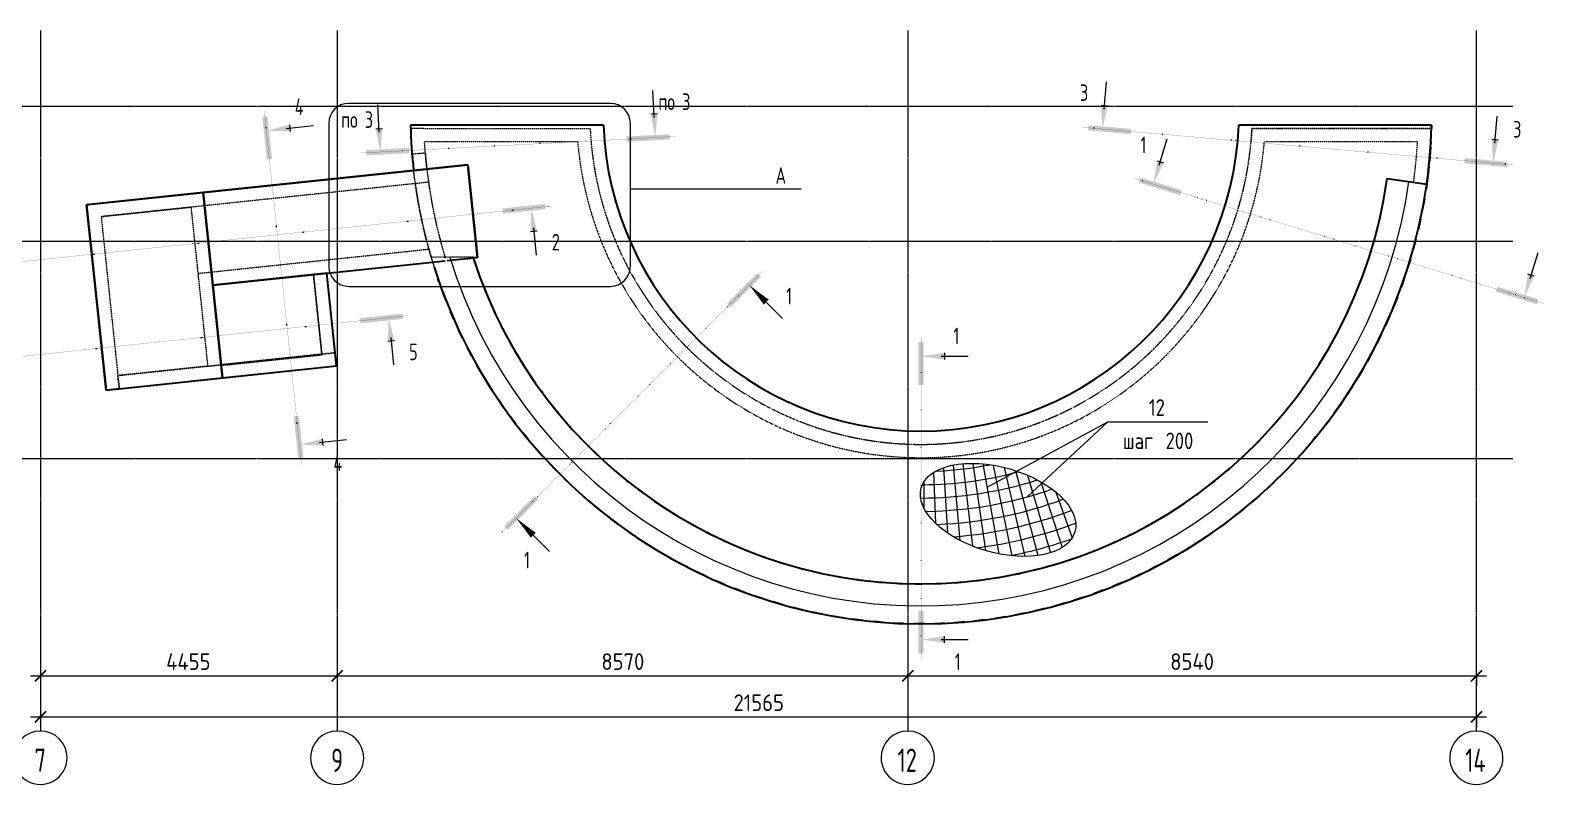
# Model space of a CAD drawing. Header units: millimetres. Extents: x 3129 to 68349, y -1586 to 12682.
# Drawn here: x 14663 to 37510, y 1343 to 12682 of the extents above; entities that cross this region are included whole.
import ezdxf

# ---------------------------------------------------------------- set-up
doc = ezdxf.new("R2010")
doc.units = ezdxf.units.MM
for name, pattern in [('01 Штриховая _4 мм_', [6, 3.5, -2.5]), ('02 Штрихпунктирная _20 мм_', [25, 20, -2.5, 0, -2.5]), ('04 Пунктир 10мм', [10, 0, -10])]:
    doc.linetypes.add(name, pattern=pattern)
for name, color, linetype, lineweight in [('AA_Dim', 7, 'Continuous', 9), ('AA_Dim-100', 7, 'Continuous', 9), ('AA_Linii', 7, 'Continuous', 9), ('AA_Razrez', 7, 'Continuous', 9), ('AA_Vinoska', 7, 'Continuous', 9), ('AF_Perekritie', 7, 'Continuous', 18), ('AF_Perekritie_Опалубка', 253, 'Continuous', 20), ('AF_Stena', 7, '01 Штриховая _4 мм_', 18), ('AF_Stena_Арматура', 253, 'Continuous', 18), ('AF_Stena_Опалубка', 253, 'Continuous', 18), ('Gen_Fragment', 7, 'Continuous', 9), ('Армирование по площади несущей конструкции', 7, '01 Штриховая _4 мм_', 9), ('Оси', 7, 'Continuous', 9)]:
    doc.layers.add(name, color=color, linetype=linetype, lineweight=lineweight)
doc.styles.add('GOST Common_1', font='GOST Common.ttf', dxfattribs={"width": 0.85, "height": 250})
doc.styles.add('ISOCPEUR_3', font='isocpeur.ttf', dxfattribs={"width": 0.7, "height": 350})
doc.styles.add('ISOCPEUR_4', font='isocpeur.ttf', dxfattribs={"width": 0.7, "height": 250})
doc.styles.add('ISOCPEUR_5', font='isocpeur.ttf', dxfattribs={"width": 0.9, "height": 250})
doc.dimstyles.new('05_Округл_5мм__прозр_', dxfattribs={"dimscale": 304.8, "dimtxt": 248.995294, "dimasz": 0.557743, "dimexe": 0.492126, "dimexo": 0.328084, "dimgap": 0.032808, "dimtad": 1, "dimdec": 0, "dimrnd": 5, "dimdsep": 46, "dimtxsty": 'ISOCPEUR_5', "dimblk1": 'OBLIQUE', "dimblk2": 'OBLIQUE', "dimsah": 1, "dimcen": 0.09, "dimdle": 0.492126, "dimazin": 0, "dimtfac": 1, "dimtdec": 4, "dimtix": 1, "dimtmove": 0, "dimatfit": 3, "dimfxl": 1, "dimtvp": 1, "dimtolj": 1, "dimtzin": 0, "dimlwd": 18, "dimlwe": 18, "dimarcsym": 2})

# ---------------------------------------------------------------- blocks, each defined once
blk = doc.blocks.new('Засыпка - Засыпка-3699984-Схема армирования входной группы в_о 7-14_А-В')
at = {"layer": 'AF_Perekritie', "lineweight": 30}
for p, q in [((30139, 8856), (31650, 9015)), ((30264, 7662), (30139, 8856))]:
    blk.add_line(p, q, dxfattribs=at)
at = {"layer": 'AF_Perekritie', "linetype": '01 Штриховая _4 мм_'}
for p, q in [((31650, 9015), (31777, 7806)), ((31777, 7806), (30266, 7647)), ((30266, 7647), (30264, 7662))]:
    blk.add_line(p, q, dxfattribs=at)
blk = doc.blocks.new('Засыпка 2 - Засыпка 2-3700114-Схема армирования входной группы в_о 7-14_А-В')
at = {"layer": 'AF_Perekritie', "linetype": '01 Штриховая _4 мм_'}
for p, q in [((28529, 6857), (29889, 6857)), ((28529, 6857), (28529, 4457)), ((29889, 4457), (29889, 6857)), ((29889, 4457), (28529, 4457))]:
    blk.add_line(p, q, dxfattribs=at)
blk = doc.blocks.new('Перекрытия 1 - Перекрытия 1-3747042-Схема армирования входной группы в_о 7-14_А-В')
at = {"layer": 'AF_Perekritie', "lineweight": 30}
for q in [(31650, 9015), (30264, 7662)]:
    blk.add_line((30139, 8856), q, dxfattribs=at)
at = {"layer": 'AF_Perekritie', "linetype": '01 Штриховая _4 мм_'}
for q in [(31650, 9015), (30264, 7662)]:
    blk.add_line((31776, 7821), q, dxfattribs=at)
blk = doc.blocks.new('Перекрытия 2 - Перекрытия 2-3747738-Схема армирования входной группы в_о 7-14_А-В')
at = {"layer": 'AF_Perekritie', "linetype": '01 Штриховая _4 мм_'}
for p, q in [((28844, 6857), (30204, 6857)), ((28844, 6857), (28844, 4457)), ((30204, 4457), (30204, 6857)), ((30204, 4457), (28844, 4457))]:
    blk.add_line(p, q, dxfattribs=at)
blk = doc.blocks.new('Ось сетки - d_4мм-2765513-Схема армирования входной группы в_о 7-14_А-В')
at = {"layer": 'Оси'}
for start, end in [(360, 180), (360, 180), (180, 360), (180, 360)]:
    blk.add_arc((0, 0), 4, start, end, dxfattribs=at)
blk = doc.blocks.new('010_Текст с выноской - Текст 2 строки-4064857-Схема армирования входной группы в_о 7-14_А-В')
at = {"layer": 'AA_Vinoska'}
blk.add_line((-7.5, 0), (7.5, 0), dxfattribs=at)
blk = doc.blocks.new('Разрез - Номер узла_ сзади-394133-Схема армирования входной группы в_о 7-14_А-В')
at = {"layer": 'AA_Razrez'}
for points in [[(7.33, 0.4), (7.33, -0.39), (0.87, -0.39), (0.87, 0.4)], [(3.5, -3.53), (2.5, -3.53), (3, 0)]]:
    blk.add_hatch(color=256, dxfattribs=at).paths.add_polyline_path(points)
for p, q in [((2.5, -3.53), (3.5, -3.53)), ((3, -3), (3, -7.1))]:
    blk.add_line(p, q, dxfattribs=at)
blk = doc.blocks.new('Разрез - Номер узла_ спереди-394134-Схема армирования входной группы в_о 7-14_А-В')
at = {"layer": 'AA_Razrez'}
for points in [[(7.33, 0.4), (7.33, -0.39), (0.87, -0.39), (0.87, 0.4)], [(3.5, -3.53), (2.5, -3.53), (3, 0)]]:
    blk.add_hatch(color=256, dxfattribs=at).paths.add_polyline_path(points)
for p, q in [((2.5, -3.53), (3.5, -3.53)), ((3, -3), (3, -7.1))]:
    blk.add_line(p, q, dxfattribs=at)
blk = doc.blocks.new('DIMBLOCK28-Схема армирования входной группы в_о 7-14_А-В')
at = {"layer": 'AA_Dim-100', "lineweight": 18}
for p, q in [((14665, 2992), (19270, 2992)), ((14815, 3013), (14815, 2842)), ((14815, 2992), (14815, 3013)), ((19270, 3013), (19270, 2842)), ((19270, 2992), (19270, 3013))]:
    blk.add_line(p, q, dxfattribs=at)
at = {"layer": 'AA_Dim-100', "lineweight": 30}
for p, q in [((14815, 2992), (14730, 2907)), ((14815, 2992), (14900, 3077)), ((19270, 2992), (19185, 2907)), ((19270, 2992), (19355, 3077))]:
    blk.add_line(p, q, dxfattribs=at)
at = {"layer": 'AA_Dim-100', "color": 0, "lineweight": 18, "insert": (16702, 3329), "char_height": 250, "width": 815.94, "attachment_point": 1, "line_spacing_factor": 1.149209, "style": 'ISOCPEUR_5'}
blk.add_mtext('4455', dxfattribs=at)
blk = doc.blocks.new('_Oblique')
at = {"color": 0, "linetype": 'ByBlock', "lineweight": -2}
blk.add_line((-0.5, -0.5), (0.5, 0.5), dxfattribs=at)
blk = doc.blocks.new('DIMBLOCK29-Схема армирования входной группы в_о 7-14_А-В')
at = {"layer": 'AA_Dim-100', "lineweight": 30}
for p, q in [((19270, 2992), (19185, 2907)), ((19270, 2992), (19355, 3077)), ((27840, 2992), (27755, 2907)), ((27840, 2992), (27925, 3077))]:
    blk.add_line(p, q, dxfattribs=at)
at = {"layer": 'AA_Dim-100', "lineweight": 18}
for p, q in [((19270, 3013), (19270, 2842)), ((19270, 2992), (19270, 3013)), ((19270, 2992), (27840, 2992)), ((27840, 3013), (27840, 2842)), ((27840, 2992), (27840, 3013))]:
    blk.add_line(p, q, dxfattribs=at)
at = {"layer": 'AA_Dim-100', "color": 0, "lineweight": 18, "insert": (23238, 3329), "char_height": 250, "width": 758.48, "attachment_point": 1, "line_spacing_factor": 1.149209, "style": 'ISOCPEUR_5'}
blk.add_mtext('8570', dxfattribs=at)
blk = doc.blocks.new('DIMBLOCK30-Схема армирования входной группы в_о 7-14_А-В')
at = {"layer": 'AA_Dim-100', "lineweight": 30}
for p, q in [((27840, 2992), (27755, 2907)), ((27840, 2992), (27925, 3077)), ((36380, 2992), (36295, 2907)), ((36380, 2992), (36465, 3077))]:
    blk.add_line(p, q, dxfattribs=at)
at = {"layer": 'AA_Dim-100', "lineweight": 18}
for p, q in [((27840, 3013), (27840, 2842)), ((27840, 2992), (27840, 3013)), ((27840, 2992), (36530, 2992)), ((36380, 3013), (36380, 2842)), ((36380, 2992), (36380, 3013))]:
    blk.add_line(p, q, dxfattribs=at)
at = {"layer": 'AA_Dim-100', "color": 0, "lineweight": 18, "insert": (31782, 3329), "char_height": 250, "width": 787.21, "attachment_point": 1, "line_spacing_factor": 1.149209, "style": 'ISOCPEUR_5'}
blk.add_mtext('8540', dxfattribs=at)
blk = doc.blocks.new('DIMBLOCK31-Схема армирования входной группы в_о 7-14_А-В')
at = {"layer": 'AA_Dim-100', "lineweight": 18}
for p, q in [((14665, 2375), (36530, 2375)), ((14815, 2395), (14815, 2225)), ((14815, 2375), (14815, 2395)), ((36380, 2395), (36380, 2225)), ((36380, 2375), (36380, 2395))]:
    blk.add_line(p, q, dxfattribs=at)
at = {"layer": 'AA_Dim-100', "lineweight": 30}
for p, q in [((14815, 2375), (14730, 2290)), ((14815, 2375), (14900, 2460)), ((36380, 2375), (36295, 2290)), ((36380, 2375), (36465, 2460))]:
    blk.add_line(p, q, dxfattribs=at)
at = {"layer": 'AA_Dim-100', "color": 0, "lineweight": 18, "insert": (25224, 2712), "char_height": 250, "width": 896.38, "attachment_point": 1, "line_spacing_factor": 1.149209, "style": 'ISOCPEUR_5'}
blk.add_mtext('21565', dxfattribs=at)
blk = doc.blocks.new('План несущих конструкций - Номер узла 6мм-393529-Схема армирования входной группы в_о 7-14_А-В')
at = {"layer": 'Gen_Fragment'}
blk.add_line((-2.95, 0), (3.05, 0), dxfattribs=at)

msp = doc.modelspace()

# ---------------------------------------------------------------- linework, layer by layer
at = {"layer": 'AA_Linii', "lineweight": 18}
for p, q in [((28667.2949, 6175.3301), (28814.8894, 4937.566)), ((28816.0757, 6181.182), (29009.5809, 4870.7677)), ((28968.0605, 6173.9913), (29206.3157, 4822.7789)), ((28227.9696, 6043.5409), (28254.4984, 5283.8534)), ((28374.5774, 6114.4327), (28436.1072, 5136.4442)), ((28520.5325, 6154.5744), (28623.357, 5024.7226)), ((29125.2913, 6150.54), (29403.8403, 4793.555)), ((29287.1082, 6120.8852), (29600.6065, 4784.2785)), ((29457.8086, 6071.997), (29794.5246, 4797.578)), ((29639.7195, 6002.9921), (29982.4643, 4838.4452)), ((28082.5249, 5900.895), (28082.5249, 5511.5274)), ((29838.2239, 5904.162), (30158.9274, 4917.138)), ((30066.5344, 5747.4851), (30310.5226, 5062.2866))]:
    msp.add_line(p, q, dxfattribs=at)
for radius, start, end in [(7400, 196.9765611, 352.0000747), (5580, 270.25663875, 285.17621279), (5380, 272.51757946, 281.05104912), (5780, 270.00001903, 287.61938232), (5980, 270.76463737, 289.16831981), (6180, 272.25388953, 290.22130359), (6380, 274.43323264, 290.70698912), (6580, 277.36624026, 290.70698912), (6780, 281.60001329, 289.60002403)]:
    msp.add_arc((28039.5214, 11439.9905), radius, start, end, dxfattribs=at)
at = {"layer": 'AA_Linii'}
msp.add_ellipse((29197.2268, 5482.7211), major_axis=(-1153.514, 330.7648), ratio=0.5333333333, dxfattribs=at)
at = {"layer": 'AA_Razrez', "linetype": '04 Пунктир 10мм'}
for p, q in [((18734.7623, 6164.2051), (18176.4595, 11476.1014)), ((36930.8862, 10662.0988), (30463.61, 11227.9122)), ((24349.1895, 11088.5088), (19619.4163, 10840.6319)), ((37385.6948, 8582.5766), (31243.5967, 10460.4064)), ((12293.4827, 8974.1938), (22485.148, 10045.3809)), ((21746.0613, 5146.5349), (25670.3769, 9070.846)), ((12619.8026, 7586.6946), (20342.4701, 8398.3797)), ((28039.5233, 3235.0911), (28039.5233, 8089.5142))]:
    msp.add_line(p, q, dxfattribs=at)
at = {"layer": 'AA_Vinoska'}
for p in [(29033.3635, 5825.7679), (29640.1749, 5681.1725)]:
    msp.add_line(p, (30846.3574, 6805.9229), dxfattribs=at)
at = {"layer": 'AF_Perekritie', "linetype": '01 Штриховая _4 мм_'}
for p, q in [((20573.854, 11210), (20373.7616, 11210)), ((20573.9036, 11210), (23070.6322, 11210)), ((35705.2812, 11210), (33008.4106, 11210)), ((35699.8587, 11071.2192), (35692.0912, 10935.0747)), ((35678.2516, 10756.9424), (35666.4895, 10636.178)), ((35644.7189, 10451.194), (35634.1014, 10372.7018)), ((21308.604, 9279.3351), (20680.9685, 9279.3351))]:
    msp.add_line(p, q, dxfattribs=at)
at = {"layer": 'AF_Perekritie', "linetype": '01 Штриховая _4 мм_', "flags": 128}
for points in [[(33008.4106, 11210), (33002.7666, 11109.9136), (32995.1084, 11009.9819)], [(20443.6459, 10381.9598), (20478.0805, 10158.8342), (20519.0685, 9936.8159), (20566.574, 9716.1001), (20620.5557, 9496.8783), (20680.9685, 9279.3351)], [(20496.9429, 10052.0946), (20487.7149, 10103.2157), (20483.8661, 10125.1439)], [(20551.0582, 9784.7986), (20542.0098, 9826.2798), (20533.1908, 9867.8125)], [(20611.9696, 9529.9613), (20606.4567, 9551.5289), (20593.8359, 9601.9195)]]:
    msp.add_lwpolyline(points, dxfattribs=at)
at = {"layer": 'AF_Perekritie', "linetype": '01 Штриховая _4 мм_'}
for radius, start, end in [(4974.2095, 182.65021602, 185.2412843), (4974.2095, 354.75871776, 357.31146825), (7669.2095, 356.2017172, 358.28143884), (7669.2095, 182.51291137, 183.16027858), (7669.2095, 184.25627417, 184.79780475), (7669.2095, 185.00540224, 186.43525035), (4974.2095, 186.55946304, 188.06811475), (4974.2095, 351.93188393, 353.44052978), (7669.2095, 353.80810067, 355.70313286), (4974.2095, 189.39586237, 190.89505751), (4974.2095, 349.10494087, 350.60413591), (7669.2095, 352.00042864, 353.64069847), (4974.2095, 192.23008561, 193.72206558), (4974.2095, 346.27793284, 347.76991316), (4974.2095, 195.06280484, 196.54914599), (4974.2095, 343.45085248, 344.9371939), (4974.2095, 197.89440167, 199.37630735), (4974.2095, 340.62369116, 342.10559705), (4974.2095, 200.72513833, 202.2035597), (4974.2095, 337.79643884, 339.27486039), (4974.2095, 203.55520118, 205.03091486), (4974.2095, 334.96908372, 336.44479754), (7669.2095, 196.96122469, 197.65490332), (4974.2095, 206.38472634, 207.85838676), (4974.2095, 332.14161186, 333.61527239), (4974.2095, 209.21381552, 210.68599201), (4974.2095, 329.31400665, 330.78618322), (4974.2095, 212.04254626, 213.51375054), (4974.2095, 326.48624815, 327.95745249), (4974.2095, 214.87097871, 216.34168648), (4974.2095, 323.65831225, 325.12902007), (4974.2095, 217.69916021, 219.16982933), (4974.2095, 320.83016944, 322.30083858), (4974.2095, 220.52712859, 221.99821552), (4974.2095, 223.35491437, 224.8268906), (4974.2095, 315.17310823, 316.64508445), (4974.2095, 318.00178328, 319.47287022), (4974.2095, 226.18254251, 227.65591229), (4974.2095, 312.34408657, 313.81745633), (4974.2095, 229.01003358, 230.48535478), (4974.2095, 309.51464412, 310.98996527), (4974.2095, 231.83740469, 233.31531511), (4974.2095, 234.6646702, 236.14592265), (4974.2095, 303.85407633, 305.33532869), (4974.2095, 306.68468383, 308.16259418), (4974.2095, 237.49184223, 238.97735384), (4974.2095, 240.31893111, 241.80985571), (4974.2095, 298.19014336, 299.6810678), (4974.2095, 301.02264518, 302.50815667), (4974.2095, 243.14594567, 244.64378506), (4974.2095, 245.97289351, 247.47967713), (4974.2095, 292.52032208, 294.02710543), (4974.2095, 295.35621407, 296.85405326), (4974.2095, 248.79978122, 250.318373), (4974.2095, 251.62661453, 253.16127449), (4974.2095, 254.45339844, 256.01090488), (4974.2095, 283.98909482, 285.54660053), (4974.2095, 286.83872498, 288.37338443), (4974.2095, 289.68162631, 291.20021772), (4974.2095, 257.28013734, 258.87231079), (4974.2095, 260.10683511, 261.75726769), (4974.2095, 262.93349517, 264.70110216), (4974.2095, 265.76012056, 267.88044922), (4974.2095, 268.58671399, 271.41328499), (4974.2095, 272.11956901, 274.23987842), (4974.2095, 275.29890161, 277.06650381), (4974.2095, 278.2427334, 279.89316387), (4974.2095, 281.12768935, 282.71986163)]:
    msp.add_arc((28039.5214, 11440), radius, start, end, dxfattribs=at)
msp.add_ellipse((28023.0602, 11438.4239), major_axis=(-738.1279, 7022.8177), ratio=0.9987515668, start_param=1.7769419545, end_param=1.7788235288, dxfattribs=at)
at = {"layer": 'AF_Perekritie_Опалубка', "lineweight": 30}
for p, q in [((23268.7064, 11260), (20372.4246, 11260)), ((35706.6182, 11260), (32810.3364, 11260)), ((35696.666, 11009.9886), (35695.1515, 10983.8209)), ((15579.5214, 10071.8213), (20418.6345, 10580.4326)), ((21233.5473, 10666.0834), (17256.6923, 10248.0991)), ((20418.6345, 10580.4326), (21233.5473, 10666.0834)), ((21233.5473, 10666.0834), (21379.8872, 9273.7528)), ((21379.8872, 9273.7528), (21233.5473, 10666.0834)), ((35039.9338, 10456.1565), (35634.0947, 10372.6526)), ((17256.6923, 10248.0991), (15506.3338, 10064.129)), ((15506.3338, 10064.129), (15579.5214, 10071.8213)), ((15506.3338, 10064.129), (15799.0135, 7279.4677)), ((15579.5214, 9367.7956), (15506.3338, 10064.129)), ((17403.0322, 8855.7685), (17256.6923, 10248.0991)), ((17256.6923, 10248.0991), (17403.0322, 8855.7685)), ((15799.0135, 7279.4677), (15579.5214, 9367.7956)), ((17403.0322, 8855.7685), (20892.748, 9222.5524)), ((19113.6098, 9035.5574), (20703.9041, 9202.7041)), ((20921.2423, 9225.5472), (21379.8872, 9273.7528)), ((21379.8872, 9273.7528), (21312.6767, 9266.6886)), ((19113.6098, 9035.5574), (17403.0322, 8855.7685)), ((19259.9497, 7643.2268), (19113.6098, 9035.5574)), ((19259.9497, 7643.2268), (19113.6098, 9035.5574)), ((17549.372, 7463.4378), (17403.0322, 8855.7685)), ((17403.0322, 8855.7685), (17549.372, 7463.4378)), ((15997.9179, 7300.3734), (19259.9497, 7643.2268)), ((17549.372, 7463.4378), (19259.9497, 7643.2268)), ((15799.0135, 7279.4677), (17549.372, 7463.4378)), ((15818.9039, 7281.5583), (15799.0135, 7279.4677)), ((15997.8685, 7300.3682), (15818.9039, 7281.5583)), ((33691.6913, 7194.2141), (33687.975, 7189.2714)), ((28039.5282, 3770.7909), (27935.0175, 3771.5034)), ((28085.7097, 3770.9303), (28039.5282, 3770.7909))]:
    msp.add_line(p, q, dxfattribs=at)
at = {"layer": 'AF_Perekritie_Опалубка', "lineweight": 30, "flags": 128}
for points in [[(35706.5521, 11257.2027), (35705.9903, 11234.9934), (35705.2802, 11209.981)], [(35690.7456, 10915.0812), (35681.7279, 10796.9964), (35674.2538, 10713.6153)], [(35692.0879, 10935.0252), (35690.2149, 10907.4007), (35690.1108, 10905.9064)], [(35666.2403, 10633.8165), (35660.8663, 10584.503), (35635.3595, 10381.6921)], [(35666.4843, 10636.1287), (35663.2085, 10605.6327), (35662.746, 10601.4176)], [(35634.0945, 10372.6526), (35624.304, 10305.167), (35623.2676, 10298.2612)], [(35599.1333, 10148.0887), (35573.5623, 10006.4724), (35571.7383, 9996.919)], [(35541.5463, 9847.3952), (35511.0625, 9710.0151), (35508.2399, 9697.8699)], [(35472.0435, 9549.3964), (35436.9021, 9416.2579), (35432.8734, 9401.589)], [(35390.7334, 9254.491), (35351.197, 9125.659), (35345.7585, 9108.5472)], [(20798.9041, 8912.1086), (20798.8265, 8912.3309), (20783.0294, 8958.0458)], [(35297.7439, 8963.1122), (35254.0808, 8838.6721), (35247.0337, 8819.21)], [(20905.8657, 8624.3776), (20905.238, 8625.9684), (20863.4967, 8734.1846)], [(21024.256, 8341.1575), (21022.9696, 8344.0712), (20972.1507, 8461.9069)], [(35193.2224, 8675.7046), (35145.7051, 8555.7451), (35136.8557, 8534.0374)], [(35077.3346, 8392.7138), (35026.2392, 8277.3194), (35015.3997, 8253.4823)], [(21153.8853, 8062.9022), (21151.8348, 8067.0864), (21094.4773, 8186.8277)], [(34950.2644, 8114.5829), (34895.8694, 8003.8297), (34882.8586, 7977.9907)], [(21294.546, 7790.0575), (21291.6288, 7795.4535), (21228.7155, 7914.4235)], [(34812.2136, 7841.7494), (34754.7991, 7735.7027), (34739.4431, 7708.0002)], [(21446.0127, 7523.0603), (21442.13, 7529.6036), (21374.2247, 7646.5073)], [(34663.4016, 7574.6437), (34603.2487, 7473.3569), (34585.3809, 7443.94)], [(21608.0427, 7262.3386), (21603.0995, 7269.9584), (21530.6082, 7384.0395)], [(34504.0646, 7313.6883), (34441.4545, 7217.2016), (34420.917, 7186.2296)], [(21780.3764, 7008.3099), (21774.2819, 7016.9301), (21697.539, 7127.6889)], [(21962.7377, 6761.3812), (21955.4056, 6770.92), (21874.7092, 6877.9985)], [(34334.4559, 7059.296), (34269.6692, 6967.6368), (34246.3126, 6935.2785)], [(22154.8345, 6521.9482), (22146.1831, 6532.3185), (22061.8112, 6635.4451)], [(34154.8449, 6811.8701), (34088.1607, 6725.0518), (34061.8451, 6691.4856)], [(22356.3589, 6290.3945), (22346.3118, 6301.5043), (22258.5307, 6400.4649)], [(33965.517, 6571.8028), (33897.2124, 6489.8253), (33867.8077, 6455.2381)], [(22566.9881, 6067.0909), (22555.4741, 6078.8435), (22464.5429, 6173.4658)], [(33766.7731, 6339.4749), (33697.1223, 6262.3243), (33664.5086, 6226.9116)], [(22786.3846, 5852.3952), (22773.3382, 5864.6894), (22679.5112, 5954.8329)], [(33558.9288, 6115.2549), (33488.2026, 6042.9039), (33452.2709, 6006.8688)], [(23014.1969, 5646.6514), (22999.5583, 5659.3819), (22903.0865, 5744.9316)], [(33342.3145, 5899.4988), (33270.7794, 5831.9065), (33231.4317, 5795.4594)], [(23250.0601, 5450.1891), (23233.7754, 5463.2467), (23134.9072, 5544.1093)], [(32884.166, 5494.734), (32811.7927, 5436.4843), (32765.3659, 5399.8705)], [(33117.2744, 5692.549), (33045.1921, 5629.6614), (33002.3421, 5593.0194)], [(23493.5963, 5263.3231), (23475.618, 5276.5951), (23374.5994, 5352.696)], [(32643.3597, 5306.368), (32570.9453, 5252.6766), (32520.8797, 5216.3195)], [(23744.4152, 5086.3526), (23724.7023, 5099.7232), (23621.777, 5171.0047)], [(32395.2382, 5127.75), (32323.0261, 5078.5252), (32269.272, 5042.6583)], [(24002.115, 4919.5611), (23980.6331, 4932.9116), (23876.0426, 4999.3314)], [(24266.2829, 4763.216), (24243.0042, 4776.4251), (24136.9876, 4837.9551)], [(31878.6376, 4800.8768), (31807.5297, 4760.2629), (31746.3016, 4726.0927)], [(32140.1957, 4959.1637), (32068.4217, 4914.3019), (32010.9425, 4879.1628)], [(24536.4956, 4617.5676), (24511.3994, 4630.5119), (24404.1929, 4687.1373)], [(31610.9793, 4653.1408), (31540.757, 4616.6487), (31475.7698, 4583.6915)], [(24812.3203, 4482.8493), (24785.3927, 4495.4035), (24677.2297, 4547.1224)], [(25093.3149, 4359.2769), (25064.5495, 4371.3144), (24955.6599, 4418.1366)], [(31059.0727, 4390.2425), (30991.244, 4361.5745), (30918.7616, 4331.7832)], [(31337.6462, 4516.1902), (31268.5202, 4483.6834), (31199.777, 4452.1853)], [(25379.0294, 4247.0482), (25348.4268, 4258.4414), (25239.0368, 4300.3884)], [(25669.0059, 4146.3432), (25636.5741, 4156.9637), (25526.9059, 4194.068)], [(30487.9824, 4172.1386), (30423.3117, 4150.671), (30343.4562, 4125.039)], [(30775.7013, 4275.4979), (30709.3612, 4250.5126), (30633.1701, 4222.6767)], [(25962.78, 4057.3231), (25928.5342, 4067.0422), (25818.8057, 4099.3468)], [(26259.8809, 3980.1306), (26223.8439, 3988.8196), (26114.2681, 4016.3777)], [(26559.8326, 3914.8891), (26522.0346, 3922.4201), (26412.8195, 3945.2946)], [(26862.1546, 3861.7034), (26822.6331, 3867.949), (26713.9813, 3886.2121)], [(29603.3424, 3931.922), (29544.6555, 3919.9372), (29454.2109, 3902.3994)], [(29901.3369, 4000.2141), (29840.5041, 3985.2542), (29753.508, 3964.773)], [(30196.3732, 4080.3287), (30133.5419, 4062.2055), (30050.0801, 4039.0255)], [(27166.3626, 3820.6584), (27125.1625, 3825.4927), (27017.2708, 3839.2256)], [(27471.9692, 3791.82), (27429.1427, 3795.1186), (27322.2018, 3804.4109)], [(27778.4781, 3775.2346), (27734.0915, 3776.8749), (27628.2853, 3781.8244)], [(28391.3075, 3778.8631), (28342.4389, 3776.7752), (28239.3553, 3773.3948)], [(28696.3641, 3798.9707), (28644.8802, 3794.7195), (28544.7411, 3787.45)], [(29000.377, 3831.2203), (28946.3767, 3824.5954), (28849.3472, 3813.6673)], [(29302.8633, 3875.5609), (29246.4579, 3866.3564), (29152.6643, 3852.0041)]]:
    msp.add_lwpolyline(points, dxfattribs=at)
at = {"layer": 'AF_Perekritie_Опалубка', "lineweight": 30}
for radius, start, end in [(7669.2095, 181.34488274, 186.43525035), (7669.2095, 181.71856116, 182.51254074), (4774.2095, 182.16071065, 357.83928935), (7669.2095, 352.00000216, 358.65511726), (7669.2095, 183.16064922, 184.25590353), (7669.2095, 184.79817539, 185.0050316), (7669.2095, 355.70350351, 356.20134655), (7669.2095, 353.64106912, 353.80773002), (7669.2095, 197.65523104, 352.00005799), (7069.2095, 197.90462532, 352.00000216), (7069.2095, 199.28046479, 200.24933022), (7069.2095, 201.69244041, 202.65792008), (7069.2095, 204.10474299, 205.06650933), (7069.2095, 206.51716857, 207.47509858), (7069.2095, 208.92972335, 209.88368781), (7069.2095, 211.34241394, 212.29227704), (7069.2095, 213.75524745, 214.70086625), (7069.2095, 216.16823146, 217.10945545), (7069.2095, 218.58137409, 219.51804464), (7069.2095, 320.54347922, 320.67750562), (7069.2095, 220.99468409, 221.92663382), (7069.2095, 318.0618394, 318.26808281), (7069.2095, 223.40817084, 224.33522298), (7069.2095, 315.58962641, 315.85866), (7069.2095, 225.82184444, 226.74381214), (7069.2095, 313.12512626, 313.45301471), (7069.2095, 228.23571577, 229.15240129), (7069.2095, 230.64979658, 231.56099042), (7069.2095, 310.66701675, 311.04442593), (7069.2095, 233.06409956, 233.96957955), (7069.2095, 305.76603698, 306.22724834), (7069.2095, 308.21426157, 308.63583714), (7069.2095, 235.47863847, 236.37816866), (7069.2095, 303.32167995, 303.81865953), (7069.2095, 237.89342819, 238.78675776), (7069.2095, 240.30848491, 241.19534685), (7069.2095, 298.4425059, 299.00148188), (7069.2095, 300.88065083, 301.41007071), (7069.2095, 242.72382623, 243.60393593), (7069.2095, 296.00687697, 296.59289304), (7069.2095, 245.13947135, 246.01252501), (7069.2095, 247.55544121, 248.42111406), (7069.2095, 249.97175873, 250.82970311), (7069.2095, 291.14198309, 291.77571533), (7069.2095, 293.57345595, 294.18430419), (7069.2095, 252.38844905, 253.23829215), (7069.2095, 254.80553978, 255.64688118), (7069.2095, 283.85720277, 284.54994869), (7069.2095, 286.28403174, 286.95853758), (7069.2095, 288.71223784, 289.36712646), (7069.2095, 257.22306134, 258.0554702), (7069.2095, 259.64104729, 260.4640592), (7069.2095, 262.05953478, 262.8726482), (7069.2095, 264.47856504, 265.28123718), (7069.2095, 266.89818394, 267.68982616), (7069.2095, 269.31844265, 270.09841512), (7069.2095, 271.73939849, 272.50700408), (7069.2095, 274.16111579, 274.91559302), (7069.2095, 276.58366708, 277.32418195), (7069.2095, 279.00713439, 279.73277087), (7069.2095, 281.43161088, 282.14135979)]:
    msp.add_arc((28039.5214, 11440), radius, start, end, dxfattribs=at)
at = {"layer": 'AF_Stena'}
for p, q in [((20573.854, 11210), (20373.7616, 11210)), ((20573.854, 11210), (23070.6322, 11210)), ((33008.4106, 11210), (35705.2812, 11210)), ((22883.2104, 11010), (20582.6997, 11010)), ((35496.3431, 11010), (33195.8324, 11010)), ((20594.5212, 10839.1159), (20395.1694, 10823.0263)), ((20443.6459, 10381.9598), (17277.598, 10049.1947)), ((20642.6662, 10402.8776), (20443.6459, 10381.9598)), ((17277.598, 10049.1947), (15726.1439, 9886.1303)), ((15726.1439, 9886.1303), (15997.9179, 7300.3734)), ((17387.0975, 9055.1953), (20647.2023, 9397.8461)), ((20647.2026, 9397.845), (20637.5151, 9433.2438)), ((17183.2221, 9033.7671), (17387.0975, 9055.1953)), ((17204.1278, 8834.8628), (17183.2221, 9033.7671)), ((17408.0032, 8856.2909), (17387.0975, 9055.1953)), ((19040.1396, 7821.2254), (18914.7055, 9014.6517)), ((19043.7795, 7821.608), (18918.3453, 9015.0343)), ((17329.562, 7641.4365), (17204.1278, 8834.8628)), ((17523.266, 7661.7956), (19239.044, 7842.1311)), ((19040.1396, 7821.2254), (19043.7795, 7821.608)), ((19239.044, 7842.1311), (19043.7795, 7821.608)), ((15977.0122, 7499.2778), (17523.266, 7661.7956)), ((17329.562, 7641.4365), (17528.4663, 7662.3422)), ((17523.266, 7661.7956), (17544.1717, 7462.8912)), ((15997.9179, 7300.3734), (15977.0122, 7499.2778))]:
    msp.add_line(p, q, dxfattribs=at)
at = {"layer": 'AF_Stena', "flags": 128}
for points in [[(20617.5447, 10601.3389), (20597.3156, 10805.4426), (20582.7014, 11009.9743)], [(20703.9041, 9202.7041), (20626.6696, 9473.683), (20559.4415, 9747.3161), (20502.3105, 10023.2342), (20455.3537, 10301.0647), (20418.6345, 10580.4326)], [(20436.4939, 10434.6432), (20423.9454, 10534.5853), (20421.4834, 10555.5394)], [(20617.5447, 10601.3389), (20654.4728, 10321.8999), (20701.9181, 10044.0532), (20759.8129, 9768.1945), (20828.0748, 9494.7166), (20894.2613, 9264.1443)], [(20479.6825, 10149.4166), (20463.6011, 10247.4378), (20459.7522, 10272.1508)], [(20533.4345, 9866.6506), (20514.0798, 9961.9939), (20508.5613, 9990.3749)], [(20597.6497, 9586.5394), (20575.3094, 9678.6616), (20567.8442, 9710.6036)], [(20647.2023, 9397.8461), (20674.9069, 9300.0873), (20703.9041, 9202.7041)]]:
    msp.add_lwpolyline(points, dxfattribs=at)
at = {"layer": 'AF_Stena'}
for radius, start, end in [(4974.2095, 182.65021602, 184.95917476), (4974.2095, 355.04082524, 357.34978398), (7669.2095, 182.51291137, 183.16027858), (5174.2095, 184.76703402, 355.23296598), (4974.2095, 184.95917476, 355.04082524), (7469.2095, 352.00000216, 356.69967556), (7669.2095, 356.10788588, 356.57598736), (7669.2095, 184.25627417, 184.79780475), (7669.2095, 184.69746139, 184.83246222), (7669.2095, 185.00540224, 186.43525035), (7469.2095, 184.61432573, 186.44690511), (7469.2095, 184.64901162, 186.60601982), (7469.2095, 186.44690511, 187.98148144), (7669.2095, 353.98283687, 354.54203505), (7469.2095, 187.74659654, 188.77396954), (7469.2095, 189.91316938, 190.94191866), (7469.2095, 192.07983008, 193.10986715), (7469.2095, 194.24657077, 195.27781499), (7469.2095, 196.41338452, 196.93761287)]:
    msp.add_arc((28039.5214, 11440), radius, start, end, dxfattribs=at)
at = {"layer": 'AF_Stena_Арматура'}
for p, q in [((20395.1694, 10823.0263), (20396.0686, 10811.9845)), ((20418.6345, 10580.4326), (20617.5447, 10601.3389)), ((35436.0411, 10400.4872), (35634.0947, 10372.6526)), ((20892.748, 9222.5524), (20703.9041, 9202.7041)), ((20731.5905, 9113.8616), (20751.4049, 9120.1686))]:
    msp.add_line(p, q, dxfattribs=at)
for start, end in [(181.71856116, 182.51254074), (183.16064922, 184.25590353), (356.576358, 356.78583404), (184.79817539, 185.0050316), (184.83283282, 186.43525035), (354.54240569, 356.10751524), (352.00000216, 353.98246623), (196.96122469, 197.65644393)]:
    msp.add_arc((28039.5214, 11440), 7669.2095, start, end, dxfattribs=at)
at = {"layer": 'AF_Stena_Опалубка'}
for p, q in [((20703.9041, 9202.7041), (17408.0032, 8856.2909)), ((18918.3453, 9015.0343), (18914.7055, 9014.6517)), ((19239.044, 7842.1311), (19113.6098, 9035.5574)), ((17408.0032, 8856.2909), (17403.0322, 8855.7685)), ((17403.0322, 8855.7685), (17528.4663, 7662.3422)), ((19259.9497, 7643.2268), (19239.044, 7842.1311)), ((19259.9497, 7643.2268), (17544.1717, 7462.8912)), ((17544.1717, 7462.8912), (15997.9179, 7300.3734))]:
    msp.add_line(p, q, dxfattribs=at)
msp.add_arc((28039.5214, 11440), 7669.2095, 356.78583404, 358.28143884, dxfattribs=at)
at = {"layer": 'Gen_Fragment'}
for p, q in [((23373.9357, 11586.9246), (19444.4163, 11586.9246)), ((19144.4163, 11286.9246), (19144.4163, 9139.0271)), ((23673.9357, 9139.0271), (23673.9357, 11286.9246)), ((23673.9357, 10302.313), (25635.4114, 10302.313)), ((19444.4163, 8839.0271), (23373.9357, 8839.0271))]:
    msp.add_line(p, q, dxfattribs=at)
for centre, start, end in [((19444.4163, 11286.9246), 90, 180), ((23373.9357, 11286.9246), 0, 90), ((19444.4163, 9139.0271), 180, 270), ((23373.9357, 9139.0271), 270, 0)]:
    msp.add_arc(centre, 300, start, end, dxfattribs=at)
at = {"layer": 'Армирование по площади несущей конструкции', "lineweight": 18}
for p, q in [((21233.5473, 10666.0834), (15506.3338, 10064.129)), ((20410.5282, 10579.5806), (15556.0599, 10069.3554)), ((15506.3338, 10064.129), (15799.0135, 7279.4677)), ((19072.2089, 9031.206), (20892.748, 9222.5524)), ((19111.9897, 9035.3871), (20556.8681, 9187.25)), ((20921.2423, 9225.5472), (21379.8872, 9273.7528)), ((15996.2978, 7300.2031), (19258.3296, 7643.0565)), ((15996.2978, 7300.2031), (19218.5487, 7638.8753)), ((15799.0135, 7279.4677), (15996.2978, 7300.2031)), ((15848.7396, 7284.6941), (15996.2978, 7300.2031))]:
    msp.add_line(p, q, dxfattribs=at)
at = {"layer": 'Оси'}
for p, q in [((14814.5214, 12681.8629), (14814.5214, 12181.8629)), ((19269.5214, 12681.8629), (19269.5214, 12181.8629)), ((27839.5214, 12681.8629), (27839.5214, 12181.8629)), ((36379.5214, 12681.8629), (36379.5214, 12181.8629)), ((36929.5214, 11540), (36429.5214, 11540)), ((36929.5214, 9510), (36429.5214, 9510)), ((36929.5214, 6250), (36429.5214, 6250)), ((14814.5214, 2660.5369), (14814.5214, 2160.5369)), ((19269.5214, 2660.5369), (19269.5214, 2160.5369)), ((27839.5214, 2660.5369), (27839.5214, 2160.5369)), ((36379.5214, 2660.5369), (36379.5214, 2160.5369))]:
    msp.add_line(p, q, dxfattribs=at)
at = {"layer": 'Оси', "linetype": '02 Штрихпунктирная _20 мм_'}
for p, q in [((14814.5214, 12181.8629), (14814.5214, 2660.5369)), ((19269.5214, 12181.8629), (19269.5214, 2660.5369)), ((27839.5214, 12181.8629), (27839.5214, 2660.5369)), ((36379.5214, 12181.8629), (36379.5214, 2660.5369)), ((36429.5214, 11540), (14151.7556, 11540)), ((36429.5214, 9510), (14151.7556, 9510)), ((36429.5214, 6250), (14151.7556, 6250))]:
    msp.add_line(p, q, dxfattribs=at)

# ---------------------------------------------------------------- block references
at = {"layer": 'AA_Razrez', "extrusion": (0, 0, -1), "xscale": 99.99999999999993, "yscale": 99.99999999999993, "zscale": 99.99999999999993}
for p, rotation in [((-30463.61, 11227.9122), 185.0000000000004), ((-18176.4595, 11476.1014), 264.0000000000003), ((-19619.4163, 10840.6319), 177.0000000000003), ((-31243.5967, 10460.4064), 197.0000167623362), ((-22485.148, 10045.3809), 354.0000000000004), ((-25670.3769, 9070.846), 315.0000328287316), ((-20342.4701, 8398.3797), 354.0000000000004), ((-28039.5233, 8089.5142), 270.0000000000002)]:
    msp.add_blockref('Разрез - Номер узла_ сзади-394133-Схема армирования входной группы в_о 7-14_А-В', p, dxfattribs=dict(at, rotation=rotation))
at = {"layer": 'AA_Razrez', "xscale": 99.99999999999993, "yscale": 99.99999999999993, "zscale": 99.99999999999993}
for p, rotation in [((24349.1895, 11088.5088), 182.9999999999998), ((36930.8862, 10662.0988), 174.9999999999998), ((37385.6948, 8582.5766), 162.999983237664), ((18734.7623, 6164.2051), 95.99999999999989), ((21746.0613, 5146.5349), 44.99996717126859), ((28039.5233, 3235.0911), 90)]:
    msp.add_blockref('Разрез - Номер узла_ спереди-394134-Схема армирования входной группы в_о 7-14_А-В', p, dxfattribs=dict(at, rotation=rotation))
at = {"layer": 'AA_Vinoska', "xscale": 100, "yscale": 100, "zscale": 100}
msp.add_blockref('010_Текст с выноской - Текст 2 строки-4064857-Схема армирования входной группы в_о 7-14_А-В', (31596.3574, 6805.9229), dxfattribs=at)
at = {"layer": 'AF_Perekritie', "linetype": '01 Штриховая _4 мм_'}
for name, p, rotation in [('Засыпка 2 - Засыпка 2-3700114-Схема армирования входной группы в_о 7-14_А-В', (-11929.9566, 84.6703), 6.000000000000026), ('Перекрытия 2 - Перекрытия 2-3747738-Схема армирования входной группы в_о 7-14_А-В', (-12242.9719, 51.771), 5.999999999999965)]:
    msp.add_blockref(name, p, dxfattribs=dict(at, rotation=rotation))
for name in ['Засыпка - Засыпка-3699984-Схема армирования входной группы в_о 7-14_А-В', 'Перекрытия 1 - Перекрытия 1-3747042-Схема армирования входной группы в_о 7-14_А-В']:
    msp.add_blockref(name, (-12735.5402, 0), dxfattribs=at)
at = {"layer": 'Gen_Fragment', "xscale": 99.99999999999993, "yscale": 99.99999999999993, "zscale": 99.99999999999993}
msp.add_blockref('План несущих конструкций - Номер узла 6мм-393529-Схема армирования входной группы в_о 7-14_А-В', (25935.4114, 10302.313), dxfattribs=at)
at = {"layer": 'Оси', "xscale": 99.99999999999993, "yscale": 99.99999999999993, "zscale": 99.99999999999993, "rotation": 180}
for p in [(14814.5214, 1760.5369), (19269.5214, 1760.5369), (27839.5214, 1760.5369), (36379.5214, 1760.5369)]:
    msp.add_blockref('Ось сетки - d_4мм-2765513-Схема армирования входной группы в_о 7-14_А-В', p, dxfattribs=at)

# ---------------------------------------------------------------- texts
at = {"layer": 'AA_Razrez', "char_height": 250, "attachment_point": 1, "style": 'ISOCPEUR_4'}
for s, insert, width in [('\\fISOCPEUR|b0|i0|c204|p34|;\\W.7;4', (18634.0132, 11661.682), 168.354375), ('по', (24095.4473, 11736.8367), 303.037875), ('\\fISOCPEUR|b0|i0|c204|p34|;\\W.7; ', (24345.4785, 11736.8367), 129.071687), ('\\fISOCPEUR|b0|i0|c204|p34|;\\W.7;3', (24451.9733, 11736.8367), 151.518937), ('\\fISOCPEUR|b0|i0|c204|p34|;\\W.7;3', (30426.9933, 11873.0083), 151.518937), ('\\fISOCPEUR|b0|i0|c204|p34|;\\W.7; ', (19579.7745, 11467.8762), 129.071687), ('\\fISOCPEUR|b0|i0|c204|p34|;\\W.7;3', (19686.2693, 11467.8762), 151.518937), ('по', (19329.7433, 11467.8762), 303.037875), ('\\fISOCPEUR|b0|i0|c204|p34|;\\W.7;3', (36932.7849, 11323.0727), 151.518937), ('\\fISOCPEUR|b0|i0|c204|p34|;\\W.7;1', (31335.5365, 11087.9898), 106.624437), ('\\fISOCPEUR|b0|i0|c204|p34|;\\W.7;2', (22494.6244, 9627.4314), 151.518937), ('\\fISOCPEUR|b0|i0|c204|p34|;\\W.7;1', (26014.613, 8817.5659), 106.624437), ('\\fISOCPEUR|b0|i0|c204|p34|;\\W.7;1', (28527.1362, 8219.3609), 106.624437), ('\\fISOCPEUR|b0|i0|c204|p34|;\\W.7;5', (20351.9465, 7980.4301), 151.518937), ('\\fISOCPEUR|b0|i0|c204|p34|;\\W.7;4', (19215.2511, 6315.0076), 168.354375), ('\\fISOCPEUR|b0|i0|c204|p34|;\\W.7;1', (22077.7033, 4853.5443), 106.624437), ('\\fISOCPEUR|b0|i0|c204|p34|;\\W.7;1', (28546.3104, 3327.9528), 106.624437)]:
    msp.add_mtext(s, dxfattribs=dict(at, insert=insert, width=width))
at = {"layer": 'AA_Vinoska', "char_height": 250, "attachment_point": 1, "style": 'GOST Common_1'}
for s, insert, width in [('12', (31462.5107, 7144.1534), 313.459812), (' 200', (31583.1487, 6644.1534), 640.548312), ('шаг', (31071.5107, 6644.1534), 620.105281)]:
    msp.add_mtext(s, dxfattribs=dict(at, insert=insert, width=width))
at = {"layer": 'Gen_Fragment', "insert": (25854.9872, 10627.7926), "char_height": 250, "width": 190.801625, "attachment_point": 1, "style": 'ISOCPEUR_4'}
msp.add_mtext('\\fISOCPEUR|b0|i0|c204|p34|;\\W.7;А', dxfattribs=at)
at = {"layer": 'Оси', "char_height": 350, "attachment_point": 1, "style": 'ISOCPEUR_3'}
for s, insert, width in [('\\fISOCPEUR|b0|i0|c204|p34|;\\W.7;7', (14724.0021, 1897.6285), 207.637062), ('\\fISOCPEUR|b0|i0|c204|p34|;\\W.7;9', (19179.0021, 1897.6285), 207.637062), ('12', (27686.7021, 1897.6285), 359.156), ('14', (36212.7021, 1897.6285), 392.826875)]:
    msp.add_mtext(s, dxfattribs=dict(at, insert=insert, width=width))

# ---------------------------------------------------------------- dimensions: what is measured, and where the dimension line sits
at = {"layer": 'AA_Dim', "lineweight": 18}
for base, p1, p2, override, picture, middle in [((19269.5214, 2992.4581), (14814.5214, 3112.6663), (19269.5214, 3112.6663), {"dimpost": '<>', "dimfxl": 4455}, 'DIMBLOCK28-Схема армирования входной группы в_о 7-14_А-В', (17042.0214, 3127.4581)), ((27839.5214, 2992.4581), (19269.5214, 3112.6663), (27839.5214, 3112.6663), {"dimpost": '<>', "dimfxl": 8570}, 'DIMBLOCK29-Схема армирования входной группы в_о 7-14_А-В', (23554.5214, 3127.4581)), ((36379.5214, 2992.4581), (27839.5214, 3112.6663), (36379.5214, 3112.6663), {"dimpost": '<>', "dimfxl": 8540}, 'DIMBLOCK30-Схема армирования входной группы в_о 7-14_А-В', (32109.5214, 3127.4581)), ((36379.5214, 2375.1103), (14814.5214, 2495.3184), (36379.5214, 2495.3184), {"dimpost": '<>', "dimfxl": 21565}, 'DIMBLOCK31-Схема армирования входной группы в_о 7-14_А-В', (25597.0214, 2510.1103))]:
    dim = msp.add_linear_dim(base=base, p1=p1, p2=p2, dimstyle='05_Округл_5мм__прозр_', override=override, dxfattribs=at)
    dim.commit()
    dim.dimension.update_dxf_attribs({"geometry": picture, "text_midpoint": middle})

doc.saveas('drawing.dxf')
